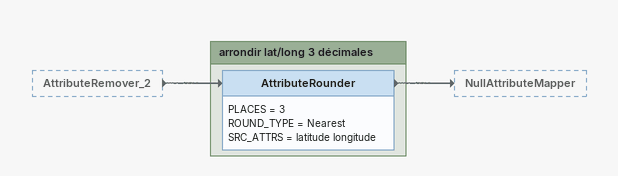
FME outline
AttributeRemover_2 [outside]
    -> AttributeRounder

Bookmark: arrondir lat/long 3 décimales
AttributeRounder
    PLACES = 3
    ROUND_TYPE = Nearest
    SRC_ATTRS = latitude longitude
    -> NullAttributeMapper
